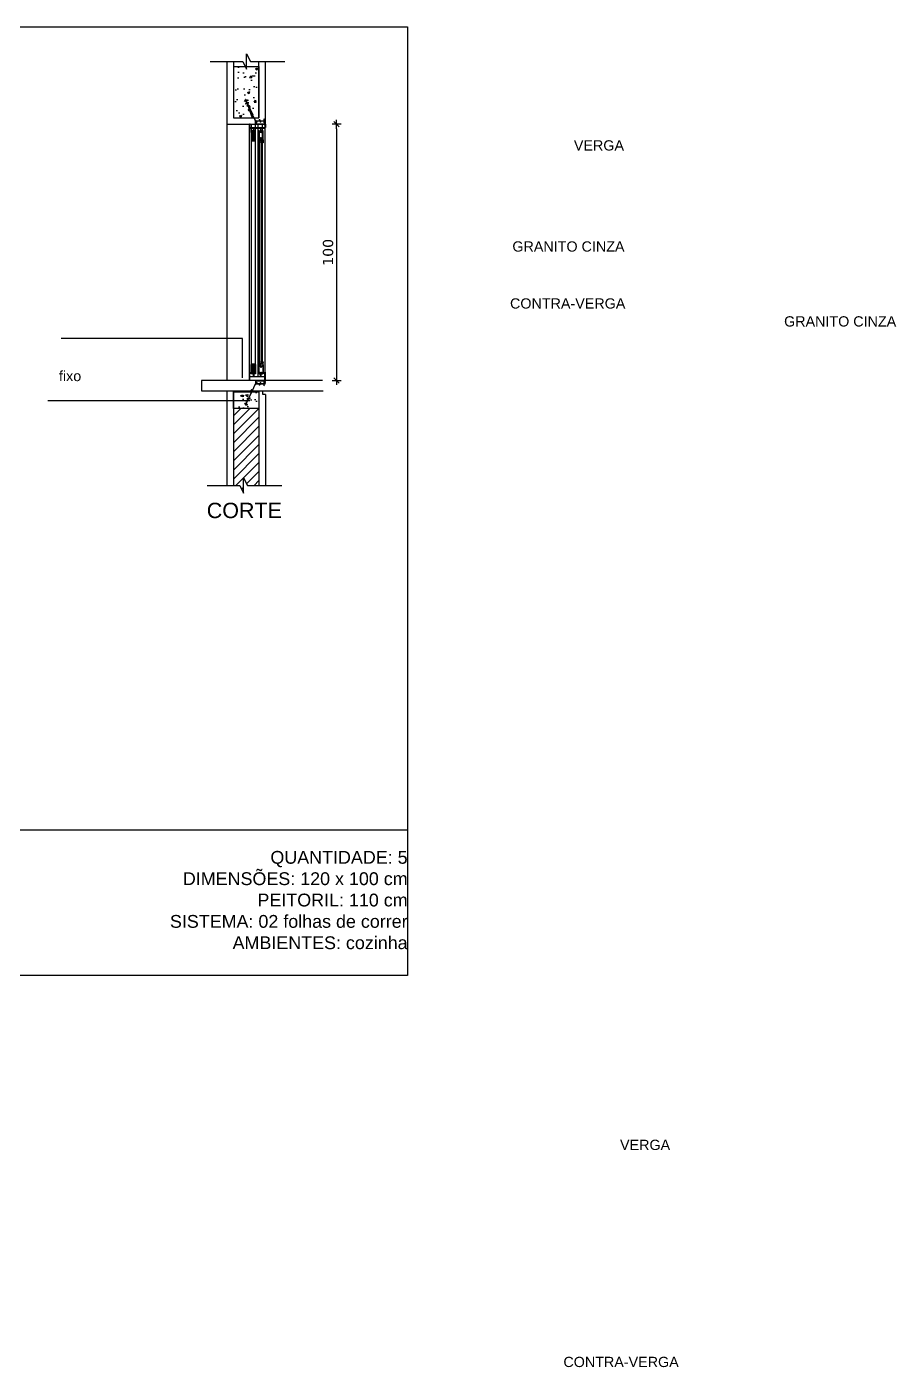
# Model space of a CAD drawing. Header units: inches. Extents: x 48 to 253, y 44 to 126.
# Drawn here: x 82.95 to 86.35, y 79.13 to 84.37 of the extents above; entities that cross this region are included whole.
import ezdxf

# ---------------------------------------------------------------- set-up
doc = ezdxf.new("R2010")
doc.units = ezdxf.units.IN
doc.header["$LTSCALE"] = 100
doc.header["$MEASUREMENT"] = 0
doc.linetypes.add('HIDDEN', pattern=[9.525, 6.35, -3.175])
doc.linetypes.add('HIDDEN2', pattern=[0.1875, 0.125, -0.0625])
for name, color, linetype in [('252', 252, 'Continuous'), ('A-01', 3, 'Continuous'), ('A-ACABAMENTO', 2, 'Continuous'), ('A-ALV', 6, 'Continuous'), ('A-ESQUADRIAS', 2, 'Continuous'), ('ARQ-ESQ-VISTA2', 1, 'Continuous'), ('ARQ-HTC', 9, 'Continuous'), ('ARQ-SMB-1_025', 1, 'Continuous'), ('ARQ-TXT-1_025', 2, 'Continuous'), ('ARQ_ESQUADRIA', 2, 'Continuous'), ('ARQ_PROJEÇÃO', 8, 'HIDDEN')]:
    doc.layers.add(name, color=color, linetype=linetype)
doc.layers.add('HAT', color=8, linetype='Continuous', lineweight=15)
doc.layers.add('REV-FNDE', color=1, linetype='Continuous', lineweight=30)
doc.styles.add('ESC-50-A20', font='arial.ttf', dxfattribs={"height": 0.1})
doc.styles.add('FNDE Texto Cota 0025', font='verdana.ttf', dxfattribs={"height": 0.04})
doc.dimstyles.new('FNDE 1-0025', dxfattribs={"dimscale": 5, "dimtxt": 0.04, "dimasz": 0.0035, "dimexe": 0.15, "dimexo": 0.15, "dimgap": 0.0025, "dimtad": 1, "dimzin": 1, "dimdsep": 46, "dimtxsty": 'FNDE Texto Cota 0025', "dimblk": 'tic', "dimcen": 0.015, "dimdle": 0.15, "dimse1": 1, "dimse2": 1, "dimclrd": 251, "dimclre": 251, "dimclrt": 256, "dimaunit": 1, "dimadec": 3, "dimazin": 0, "dimtfac": 1, "dimtix": 1, "dimtmove": 2, "dimatfit": 3, "dimfxl": 0.15, "dimtvp": 1, "dimtolj": 1, "dimtzin": 0, "dimarcsym": 0})
pattern_1 = [(0, (2.5909874, 173.98428105), (0, 0.000625), [])]
pattern_2 = [(0, (2.59103174, -7.0120692), (0, -0.000625), [])]

# ---------------------------------------------------------------- blocks, each defined once
blk = doc.blocks.new('tic')
at = {"color": 251}
for p, q in [((-1, 0), (1, 0)), ((0, -1), (0, 1))]:
    blk.add_line(p, q, dxfattribs=at)
blk.add_line((-0.6, -0.6), (0.6, 0.6))
blk = doc.blocks.new('CM-0060')
blk.add_lwpolyline([(-0.0003, -0.024), (0, -0.0235), (-0.0003, -0.023), (0, -0.0225), (-0.0003, -0.022), (0, -0.0215), (-0.0003, -0.021), (0, -0.0205), (-0.0003, -0.02), (0, -0.0195), (-0.0003, -0.019), (0, -0.0185), (-0.0003, -0.018), (0, -0.0175), (-0.0003, -0.017), (0, -0.0165), (-0.0003, -0.016), (0, -0.0155), (-0.0003, -0.015), (0, -0.0145), (-0.0003, -0.014), (0, -0.0135), (-0.0003, -0.013), (0, -0.0125), (0, 0), (-0.0015, 0), (-0.0015, -0.012), (-0.0381, -0.012), (-0.0384, -0.0125), (-0.0381, -0.013), (-0.0384, -0.0135), (-0.0381, -0.014), (-0.0384, -0.0145), (-0.0381, -0.015), (-0.0384, -0.0155), (-0.0381, -0.016), (-0.0384, -0.0165), (-0.0381, -0.017), (-0.0384, -0.0175), (-0.0381, -0.018), (-0.0384, -0.0185), (-0.0381, -0.019), (-0.0384, -0.0195), (-0.0381, -0.02), (-0.0384, -0.0205), (-0.0381, -0.021), (-0.0384, -0.0215), (-0.0381, -0.022), (-0.0384, -0.0225), (-0.0381, -0.023), (-0.0384, -0.0235), (-0.0381, -0.024), (-0.0366, -0.024), (-0.0366, -0.0235), (-0.0341, -0.0235), (-0.0341, -0.022), (-0.0366, -0.022), (-0.0366, -0.0135), (-0.0018, -0.0135), (-0.0018, -0.022), (-0.0043, -0.022), (-0.0043, -0.0235), (-0.0018, -0.0235), (-0.0018, -0.024), (-0.0003, -0.024)])
blk = doc.blocks.new('MH-0023')
blk.add_lwpolyline([(0.0175, -0.0175), (0.0175, -0.0155, -0.414214), (0.018, -0.015), (0.043, -0.015, -0.414214), (0.0435, -0.0155), (0.0435, -0.0175), (0.0425, -0.0175), (0.0425, -0.0185), (0.0435, -0.0185), (0.0435, -0.025), (0.0425, -0.025), (0.0425, -0.0308, 0.333333), (0.0485, -0.0308), (0.0485, -0.0248), (0.048, -0.0248, 0.414214), (0.0475, -0.0253), (0.0475, -0.0268), (0.0471, -0.0268, 0.414214), (0.0467, -0.0272), (0.0467, -0.0275, 0.182676), (0.0468, -0.0276, -0.10867), (0.0472, -0.0283), (0.0475, -0.0283), (0.0475, -0.0293), (0.0472, -0.0293, -0.253025), (0.046, -0.0305), (0.046, -0.0308), (0.045, -0.0308), (0.045, -0.0305, -0.253025), (0.0438, -0.0293), (0.0435, -0.0293), (0.0435, -0.0283), (0.0438, -0.0283, -0.152605), (0.0444, -0.0274, 0.22771), (0.0445, -0.0272), (0.0445, -0.0155, -0.414214), (0.045, -0.015), (0.0595, -0.015, -0.414214), (0.06, -0.0155), (0.06, -0.032), (0.061, -0.032), (0.061, 0), (0.058, 0), (0.058, -0.001), (0.06, -0.001), (0.06, -0.0135, -0.414214), (0.0595, -0.014), (0.0015, -0.014, -0.414214), (0.001, -0.0135), (0.001, -0.001), (0.003, -0.001), (0.003, 0), (0, 0), (0, -0.032), (0.001, -0.032), (0.001, -0.0155, -0.414214), (0.0015, -0.015), (0.016, -0.015, -0.414214), (0.0165, -0.0155), (0.0165, -0.0272, 0.22771), (0.0166, -0.0274, -0.152605), (0.0172, -0.0283), (0.0175, -0.0283), (0.0175, -0.0293), (0.0172, -0.0293, -0.253025), (0.016, -0.0305), (0.016, -0.0308), (0.015, -0.0308), (0.015, -0.0305, -0.253025), (0.0138, -0.0293), (0.0135, -0.0293), (0.0135, -0.0283), (0.0138, -0.0283, -0.10867), (0.0142, -0.0276, 0.182676), (0.0143, -0.0275), (0.0143, -0.0272, 0.414214), (0.0139, -0.0268), (0.0135, -0.0268), (0.0135, -0.0253, 0.414214), (0.013, -0.0248), (0.0125, -0.0248), (0.0125, -0.0308, 0.333333), (0.0185, -0.0308), (0.0185, -0.025), (0.0175, -0.025), (0.0175, -0.0185), (0.0185, -0.0185), (0.0185, -0.0175)], format="xyb", close=True)
blk = doc.blocks.new('MH-0013')
for p, q in [((0, -0.0473), (0, 0)), ((0, 0), (0.001, 0)), ((0.001, 0), (0.001, -0.0116)), ((0.002, -0.0473), (0, -0.0473)), ((0.001, -0.0136), (0.001, -0.0146)), ((0.001, -0.0398), (0.001, -0.0166)), ((0.001, -0.0398), (0.002, -0.0398)), ((0.001, -0.0413), (0.001, -0.0458)), ((0.0015, -0.0121), (0.0023, -0.0121)), ((0.0023, -0.0131), (0.0015, -0.0131)), ((0.0015, -0.0151), (0.0158, -0.0151)), ((0.0015, -0.0161), (0.0055, -0.0161)), ((0.002, -0.0408), (0.0015, -0.0408)), ((0.0015, -0.0463), (0.002, -0.0463)), ((0.0025, -0.0124), (0.0025, -0.0129)), ((0.0025, -0.0416), (0.0025, -0.0413)), ((0.0025, -0.0458), (0.0025, -0.0456)), ((0.0035, -0.0413), (0.0035, -0.0416)), ((0.0035, -0.0456), (0.0035, -0.0458)), ((0.0066, -0.0201), (0.0073, -0.0201)), ((0.0066, -0.0186), (0.0066, -0.0176)), ((0.0066, -0.0176), (0.007, -0.0176)), ((0.007, -0.0186), (0.0066, -0.0186)), ((0.0076, -0.0197), (0.0076, -0.0196)), ((0.0081, -0.0164), (0.0081, -0.0161)), ((0.0081, -0.0161), (0.0092, -0.0161)), ((0.0092, -0.0161), (0.0092, -0.0164)), ((0.0097, -0.0196), (0.0097, -0.0197)), ((0.0101, -0.0201), (0.0106, -0.0201)), ((0.0103, -0.0176), (0.0106, -0.0176)), ((0.0106, -0.0186), (0.0103, -0.0186)), ((0.0106, -0.0176), (0.0106, -0.0186)), ((0.0118, -0.0161), (0.0158, -0.0161)), ((0.0138, -0.0416), (0.0138, -0.0413)), ((0.0138, -0.0458), (0.0138, -0.0456)), ((0.0148, -0.0413), (0.0148, -0.0416)), ((0.0148, -0.0456), (0.0148, -0.0458)), ((0.0153, -0.0398), (0.0163, -0.0398)), ((0.0158, -0.0408), (0.0153, -0.0408)), ((0.0153, -0.0463), (0.0158, -0.0463)), ((0.0173, -0.0473), (0.0153, -0.0473)), ((0.0154, -0.0127), (0.0157, -0.0122)), ((0.0158, -0.0131), (0.0156, -0.0131)), ((0.0159, -0.0121), (0.0173, -0.0121)), ((0.0163, -0.0146), (0.0163, -0.0136)), ((0.0163, -0.0166), (0.0163, -0.0398)), ((0.0163, -0.0458), (0.0163, -0.0413)), ((0.0173, -0.0121), (0.0173, -0.0473))]:
    blk.add_line(p, q)
for centre, radius, start, end in [((0.0015, -0.0116), 0.0005, 180, 270), ((0.0015, -0.0136), 0.0005, 90, 180), ((0.0015, -0.0146), 0.0005, 180, 270), ((0.0015, -0.0166), 0.0005, 90, 180), ((0.0015, -0.0413), 0.0005, 90, 180), ((0.0015, -0.0458), 0.0005, 180, 270), ((0.002, -0.0413), 0.0015, 0, 90), ((0.002, -0.0413), 0.0005, 360, 90), ((0.002, -0.0458), 0.0005, 270, 0), ((0.002, -0.0458), 0.0015, 270, 0), ((0.0023, -0.0124), 0.00025, 0, 90), ((0.0023, -0.0129), 0.00025, 270, 0), ((0.003, -0.0416), 0.0005, 180, 0), ((0.003, -0.0456), 0.0005, 0, 180), ((0.0055, -0.0166), 0.0005, 334.6231, 90), ((0.0086, -0.0181), 0.003, 154.6231, 216.8699), ((0.0066, -0.0196), 0.0005, 216.8699, 270), ((0.0086, -0.0181), 0.00175, 106.6015, 163.3985), ((0.0086, -0.0181), 0.00175, 196.581, 233.5368), ((0.0073, -0.0197), 0.0004, 270, 360), ((0.0075, -0.0196), 0.0001, 0, 53.5163), ((0.0086, -0.0181), 0.00175, 16.6015, 73.3985), ((0.0086, -0.0181), 0.00175, 306.4886, 343.3936), ((0.0098, -0.0196), 0.0001, 126.4837, 180), ((0.0101, -0.0197), 0.0004, 180, 270), ((0.0106, -0.0196), 0.0005, 270, 323.1301), ((0.0086, -0.0181), 0.003, 323.1301, 25.3769), ((0.0118, -0.0166), 0.0005, 90, 205.3769), ((0.0153, -0.0413), 0.0015, 90, 180), ((0.0143, -0.0416), 0.0005, 180, 0), ((0.0143, -0.0456), 0.0005, 0, 180), ((0.0153, -0.0458), 0.0015, 180, 270), ((0.0153, -0.0413), 0.0005, 90, 180), ((0.0153, -0.0458), 0.0005, 180, 270), ((0.0156, -0.0129), 0.00025, 143.1301, 270), ((0.0159, -0.0124), 0.00025, 90, 143.1301), ((0.0158, -0.0136), 0.0005, 0, 90), ((0.0158, -0.0146), 0.0005, 270, 0), ((0.0158, -0.0166), 0.0005, 360, 90), ((0.0158, -0.0413), 0.0005, 360, 90), ((0.0158, -0.0458), 0.0005, 270, 0)]:
    blk.add_arc(centre, radius, start, end)
blk = doc.blocks.new('MH-0014')
blk.add_lwpolyline([(-0.0158, -0.0133, 0.414214), (-0.0161, -0.0136), (-0.0161, -0.0146), (-0.0143, -0.0146, 0.366033), (-0.0131, -0.0136, -0.365977), (-0.0129, -0.0133), (-0.0113, -0.0133, 0.233329), (-0.0102, -0.0128), (-0.0063, -0.0077, 0.164944), (-0.006, -0.0068), (-0.006, -0.001), (-0.0028, -0.001), (-0.0028, -0.0008), (-0.0008, -0.0008), (-0.0008, -0.0028), (-0.001, -0.0028), (-0.001, -0.009), (-0.0031, -0.0118, 0.414214), (-0.0028, -0.0139), (-0.002, -0.0145, 1), (-0.0014, -0.0137), (-0.0022, -0.0131, -0.414214), (-0.0023, -0.0124), (-0.0017, -0.0116, -0.414214), (-0.001, -0.0115), (-0.0005, -0.0119, 0.162278), (-0.0002, -0.012), (0, -0.012), (0, 0), (-0.008, 0), (-0.008, -0.001), (-0.007, -0.001), (-0.007, -0.0068, -0.164944), (-0.0071, -0.0071), (-0.0109, -0.0122, -0.233329), (-0.0113, -0.0123), (-0.0129, -0.0123, 0.365977), (-0.0141, -0.0134, -0.367426), (-0.0143, -0.0136), (-0.0151, -0.0136, 0.414214), (-0.0153, -0.0133)], format="xyb", close=True)
blk = doc.blocks.new('grancho')
at = {"layer": 'ARQ_ESQUADRIA', "color": 8, "linetype": 'HIDDEN2', "ltscale": 0.025}
for p, q in [((-0.0778, 0.0768), (-0.0752, 0.0805)), ((-0.0765, 0.0771), (-0.0773, 0.0764)), ((-0.0724, 0.0791), (-0.0765, 0.0771)), ((-0.0752, 0.0805), (-0.0748, 0.0796)), ((-0.0748, 0.0796), (-0.0725, 0.0806)), ((-0.0725, 0.0806), (-0.0739, 0.0836)), ((-0.0726, 0.0842), (-0.0712, 0.0813)), ((-0.064, 0.0622), (-0.0717, 0.0788)), ((-0.0712, 0.0813), (-0.0689, 0.0823)), ((-0.0703, 0.0794), (-0.0703, 0.0794)), ((-0.0703, 0.0794), (-0.0605, 0.0583)), ((-0.0659, 0.0821), (-0.0701, 0.0801)), ((-0.0689, 0.0823), (-0.0693, 0.0832)), ((-0.0693, 0.0832), (-0.0649, 0.0828)), ((-0.0659, 0.0569), (-0.067, 0.0592)), ((-0.0665, 0.0605), (-0.0642, 0.0616)), ((-0.0649, 0.0822), (-0.0659, 0.0821)), ((-0.0645, 0.0575), (-0.0659, 0.0569)), ((-0.0631, 0.0604), (-0.0654, 0.0594)), ((-0.0654, 0.0594), (-0.0645, 0.0575)), ((-0.0485, 0.029), (-0.0631, 0.0604)), ((-0.0598, 0.0581), (-0.0576, 0.0591)), ((-0.0574, 0.0576), (-0.0597, 0.0565)), ((-0.0597, 0.0565), (-0.0449, 0.0248)), ((-0.0565, 0.0558), (-0.0574, 0.0576)), ((-0.0552, 0.0564), (-0.0565, 0.0558)), ((-0.0562, 0.0587), (-0.0552, 0.0564)), ((-0.0504, 0.0236), (-0.0515, 0.0259)), ((-0.051, 0.0272), (-0.0487, 0.0283)), ((-0.049, 0.0243), (-0.0504, 0.0236)), ((-0.0499, 0.0261), (-0.049, 0.0243))]:
    blk.add_line(p, q, dxfattribs=at)
for centre, radius, start, end in [((-0.0775, 0.0767), 0.0003, 145.0001, 310.0001), ((-0.0732, 0.0839), 0.00075, 25, 205), ((-0.0722, 0.0786), 0.0005, 25, 114.9999), ((-0.0699, 0.0797), 0.0005, 115.0001, 205), ((-0.0661, 0.0596), 0.001, 114.9999, 205.0003), ((-0.0649, 0.0825), 0.0003, 279.9999, 84.9999), ((-0.0644, 0.062), 0.0005, 294.9999, 25), ((-0.06, 0.0585), 0.0005, 205, 295.0001), ((-0.0571, 0.0582), 0.001, 24.9997, 115.0001), ((-0.0505, 0.0263), 0.001, 114.9999, 205.0003), ((-0.0489, 0.0288), 0.0005, 294.9999, 25), ((-0.0489, 0.0288), 0.0005, 294.9999, 25)]:
    blk.add_arc(centre, radius, start, end, dxfattribs=at)
at = {"layer": 'HAT'}
for p, q in [((-0.0476, 0.0272), (-0.0499, 0.0261)), ((-0.0367, 0.0038), (-0.0476, 0.0272)), ((-0.0449, 0.0249), (-0.0353, 0.0044)), ((-0.0308, 0.0015), (-0.018, 0.0015)), ((-0.029, 0), (-0.0308, 0)), ((-0.0145, 0), (-0.027, 0)), ((-0.0175, 0.0055), (-0.02, 0.0055)), ((-0.02, 0.0055), (-0.02, 0.004)), ((-0.02, 0.004), (-0.018, 0.004)), ((-0.018, 0.004), (-0.018, 0.0015)), ((-0.0165, 0.002), (-0.0165, 0.0045)), ((-0.016, 0.0015), (-0.002, 0.0015)), ((-0.002, 0), (-0.0125, 0)), ((-0.0015, 0.0071), (-0.0018, 0.0081)), ((-0.0015, 0.002), (-0.0015, 0.0071)), ((-0.0012, 0.0084), (0.001, 0.0045)), ((0.001, 0.0045), (0, 0.0045)), ((0, 0.0045), (0, 0.0015)), ((0, 0.0015), (0.0032, 0.0015)), ((0.0032, 0), (0, 0)), ((0, 0), (0, -0.0025)), ((-0.029, -0.003), (-0.032, -0.003)), ((-0.032, -0.003), (-0.032, -0.0045)), ((-0.032, -0.0045), (-0.0285, -0.0045)), ((-0.029, 0), (-0.029, -0.003)), ((-0.0275, -0.0035), (-0.0275, -0.0005)), ((-0.0145, -0.003), (-0.0165, -0.003)), ((-0.0165, -0.003), (-0.0165, -0.0045)), ((-0.0165, -0.0045), (-0.014, -0.0045)), ((-0.0145, 0), (-0.0145, -0.003)), ((-0.013, -0.0035), (-0.013, -0.0005)), ((-0.0018, -0.0061), (-0.0015, -0.0051)), ((-0.0015, -0.0051), (-0.0015, -0.0005)), ((0.001, -0.0025), (-0.0012, -0.0063)), ((0, -0.0025), (0.001, -0.0025))]:
    blk.add_line(p, q, dxfattribs=at)
for centre, radius, start, end in [((-0.0308, 0.0065), 0.0065, 205, 270), ((-0.0308, 0.0065), 0.005, 205, 270), ((-0.0175, 0.0045), 0.001, 359.9999, 90.0003), ((-0.016, 0.002), 0.0005, 179.9999, 270), ((-0.0125, -0.0005), 0.0005, 90, 179.9999), ((-0.002, 0.002), 0.0005, 270, 0), ((-0.002, -0.0005), 0.0005, 0.0001, 90), ((-0.0015, 0.0082), 0.0003, 30, 195.0005), ((0.0032, 0.0008), 0.00075, 270, 90), ((-0.0285, -0.0035), 0.001, 270.0004, 0.0004), ((-0.027, -0.0005), 0.0005, 90, 179.9999), ((-0.014, -0.0035), 0.001, 270.0004, 0.0004), ((-0.0015, -0.0062), 0.0003, 164.9999, 329.9999)]:
    blk.add_arc(centre, radius, start, end, dxfattribs=at)
blk = doc.blocks.new('*D93')
at = {"layer": 'ARQ-SMB-1_025', "color": 251, "lineweight": -2, "ltscale": 10, "transparency": 16777216}
blk.add_line((84.1629, 83.9686), (84.1629, 83.0036), dxfattribs=at)
at = {"layer": 'DEFPOINTS', "color": 0, "ltscale": 10, "transparency": 16777216}
for p in [(83.9425, 83.9861), (83.9425, 82.9861), (84.1629, 82.9861)]:
    blk.add_point(p, dxfattribs=at)
at = {"layer": 'ARQ-SMB-1_025', "color": 251, "lineweight": -2, "ltscale": 10, "transparency": 16777216, "xscale": 0.0175, "yscale": 0.0175, "zscale": 0.0175}
for p, rotation in [((84.1629, 83.9861), 90), ((84.1629, 82.9861), 270)]:
    blk.add_blockref('tic', p, dxfattribs=dict(at, rotation=rotation))
at = {"layer": 'ARQ-SMB-1_025', "ltscale": 10, "transparency": 16777216, "insert": (84.1296, 83.4861), "char_height": 0.04, "attachment_point": 5, "rotation": 90, "style": 'FNDE Texto Cota 0025'}
blk.add_mtext('\\A1;100', dxfattribs=at)

msp = doc.modelspace()

# ---------------------------------------------------------------- hatches: boundary and pattern name
at = {"layer": '252', "ltscale": 2}
h = msp.add_hatch(dxfattribs=at)
h.set_pattern_fill('AR-CONC', color=252, scale=0.0005, style=0)
h.set_pattern_definition([(50, (103.475985, -4.39476), (0.091092334, -0.00796954), [0.009525, -0.104775]), (355, (103.47598, -4.39476), (-0.01762141, 0.09552832), [0.00762, -0.08382]), (100.451, (103.48358, -4.39543), (0.07347125, 0.08755834), [0.008095, -0.089045]), (46.1842, (103.47598, -4.36936), (0.13553952, -0.02102116), [0.0142875, -0.1571625]), (96.6356, (103.48728, -4.37111), (0.11870212, 0.12371278), [0.0121425, -0.1335675]), (351.184, (103.47598, -4.36936), (0.1187023, 0.12371256), [0.01143, -0.12573]), (21, (103.488685, -4.37571), (0.07580744, -0.05113276), [0.009525, -0.104775]), (326, (103.48868, -4.37571), (0.03090101, 0.09209398), [0.00762, -0.08382]), (71.4514, (103.495, -4.37997), (0.106708245, 0.04096143), [0.008095, -0.089045]), (37.5, (103.475985, -4.394763), (0.001544302, 0.04227752), [0, -0.082804, 0, -0.08509, 0, -0.0841375]), (7.5, (103.475985, -4.394763), (0.033409831, 0.050090287), [0, -0.048514, 0, -0.080899, 0, -0.0320675]), (327.5, (103.447664, -4.394763), (0.067795298, -0.002864372), [0, -0.03175, 0, -0.09906, 0, -0.131445]), (317.5, (103.434964, -4.39476), (0.07406459, 0.012713246), [0, -0.041275, 0, -0.065786, 0, -0.093345])])
h.paths.add_polyline_path([(83.8599, 84.2111), (83.7599, 84.2111), (83.7599, 84.1711), (83.7599, 84.0111), (83.8599, 84.0111)])
h = msp.add_hatch(dxfattribs=at)
h.set_pattern_fill('CONCRETE_C', color=252, scale=0.01, style=0)
h.set_pattern_definition([(310, (-325.233517, 842.25585), (0.0717260183, 0.0062752135), [0.0075, -0.0825]), (5, (-325.23352, 842.25585), (-0.0138751334, -0.0752192134), [0.006, -0.066]), (259.5486, (-325.22754, 842.25637), (0.057850938, -0.068943954), [0.006374019, -0.070114211]), (313.8158, (-325.23352, 842.23585), (0.106724105, 0.016551901), [0.01125, -0.12375]), (263.3644, (-325.22462, 842.23723), (0.09346627, -0.097411787), [0.009561029, -0.1051713]), (8.8158, (-325.23352, 842.23585), (0.093466195, -0.09741186), [0.009, -0.099]), (339, (-325.223517, 842.24085), (0.0596907052, 0.040261889), [0.0075, -0.0825]), (34, (-325.22352, 842.24085), (0.024331533, -0.0725150045), [0.006, -0.066]), (288.5486, (-325.21854, 842.2442), (0.084022263, -0.0322530497), [0.006374019, -0.070114211]), (322.5, (-325.233517, 842.255848), (0.0012159855, -0.0332893854), [0, -0.0652, 0, -0.067, 0, -0.06625]), (352.5, (-325.233517, 842.255848), (0.0263069537, -0.0394411712), [0, -0.0382, 0, -0.0637, 0, -0.02525]), (32.5, (-325.255817, 842.255848), (0.0533822436, 0.0022554872), [0, -0.025, 0, -0.078, 0, -0.1035]), (42.5, (-325.265817, 842.25585), (0.058318617, -0.0100104982), [0, -0.0325, 0, -0.0518, 0, -0.0735])])
h.paths.add_polyline_path([(83.7599, 82.9411), (83.8599, 82.9411), (83.8599, 82.8771), (83.7599, 82.8771)])
at = {"layer": '252'}
h = msp.add_hatch(dxfattribs=at)
h.set_pattern_fill('ANSI31', color=252, scale=0.0005, style=0)
h.set_pattern_definition([(45, (-3.21304, 0.507088), (-0.0176776695, 0.0176776695), [])])
h.paths.add_polyline_path([(83.8599, 82.8771), (83.7599, 82.8771), (83.7599, 82.7372), (83.8599, 82.7372)])
h.paths.add_polyline_path([(83.8146, 82.5755), (83.8599, 82.5755), (83.8599, 82.7372), (83.7599, 82.7372), (83.7599, 82.5755), (83.7846, 82.5755), (83.7996, 82.5455), (83.7996, 82.6055)])
at = {"layer": 'ARQ-ESQ-VISTA2'}
h = msp.add_hatch(dxfattribs=at)
h.set_pattern_fill('ANSI31,_O', color=256, scale=0.005, angle=315)
h.set_pattern_definition(pattern_2)
h.paths.add_polyline_path([(83.8615, 83.9239), (83.8605, 83.9239), (83.8605, 83.9139), (83.8615, 83.9139)])
h = msp.add_hatch(dxfattribs=at)
h.set_pattern_fill('ANSI31,_O', color=256, scale=0.005, angle=315)
h.set_pattern_definition(pattern_2)
h.paths.add_polyline_path([(83.8615, 83.9239), (83.8605, 83.9239), (83.8605, 83.9139), (83.8615, 83.9139)])
h = msp.add_hatch(dxfattribs=at)
h.set_pattern_fill('ANSI31,_O', color=256, scale=0.005, angle=315)
h.set_pattern_definition(pattern_1)
h.paths.add_polyline_path([(83.8614, 83.0484), (83.8604, 83.0484), (83.8604, 83.0584), (83.8614, 83.0584)])
h = msp.add_hatch(dxfattribs=at)
h.set_pattern_fill('ANSI31,_O', color=256, scale=0.005, angle=315)
h.set_pattern_definition(pattern_1)
h.paths.add_polyline_path([(83.8614, 83.0484), (83.8604, 83.0484), (83.8604, 83.0584), (83.8614, 83.0584)])
at = {"layer": 'ARQ-HTC'}
msp.add_hatch(color=256, dxfattribs=at).paths.add_polyline_path([(83.8678, 83.9209), (83.8678, 83.0514), (83.8673, 83.0509), (83.8623, 83.0509), (83.8618, 83.0514), (83.8618, 83.9209), (83.8623, 83.9214), (83.8673, 83.9214)])

# ---------------------------------------------------------------- linework, layer by layer
at = {"layer": 'A-01', "color": 5}
for p, q in [((83.7599, 84.2111), (83.8599, 84.2111)), ((83.8599, 84.2111), (83.8599, 84.0111)), ((83.7599, 82.9411), (83.7599, 82.5755)), ((83.8599, 82.9411), (83.8599, 82.5755))]:
    msp.add_line(p, q, dxfattribs=at)
at = {"layer": 'A-01', "color": 1}
msp.add_line((83.7349, 83.9861), (83.7349, 82.9861), dxfattribs=at)
at = {"layer": 'A-01', "color": 3}
for p, q in [((84.1077, 82.9861), (83.6349, 82.9861)), ((83.6349, 82.9861), (83.6349, 82.9461)), ((83.6349, 82.9461), (84.1109, 82.9461))]:
    msp.add_line(p, q, dxfattribs=at)
at = {"layer": 'A-01', "color": 5}
msp.add_lwpolyline([(83.7599, 84.2307), (83.7599, 84.0111), (83.8599, 84.0111), (83.8599, 84.2307)], dxfattribs=at)
msp.add_lwpolyline([(83.7599, 82.9411), (83.8599, 82.9411), (83.8599, 82.8771), (83.7599, 82.8771)], close=True, dxfattribs=at)
at = {"layer": 'A-ACABAMENTO', "color": 1}
msp.add_line((83.8599, 82.9411), (83.7599, 82.9411), dxfattribs=at)
at = {"layer": 'A-ALV'}
for points in [[(83.6697, 84.2307), (83.7965, 84.2307), (83.8115, 84.2007), (83.8115, 84.2607), (83.8265, 84.2307), (83.9613, 84.2307)], [(83.6577, 82.5755), (83.7846, 82.5755), (83.7996, 82.5455), (83.7996, 82.6055), (83.8146, 82.5755), (83.9493, 82.5755)]]:
    msp.add_lwpolyline(points, dxfattribs=at)
at = {"layer": 'A-ESQUADRIAS', "color": 2}
for p, q in [((83.7349, 82.9461), (83.7349, 82.8541)), ((83.7349, 82.9461), (83.7349, 82.5755)), ((83.8749, 82.9311), (83.8749, 82.9461)), ((83.8849, 82.9311), (83.8749, 82.9311)), ((83.8849, 82.9311), (83.8849, 82.5755))]:
    msp.add_line(p, q, dxfattribs=at)
msp.add_lwpolyline([(83.7349, 84.2307), (83.7349, 83.9861), (83.8349, 83.9861), (83.8349, 83.9861), (83.8849, 83.9861), (83.8849, 84.2307)], dxfattribs=at)
at = {"layer": 'ARQ-ESQ-VISTA2'}
for p, q in [((83.8568, 83.0011), (83.8568, 83.9861)), ((83.8731, 83.0586), (83.8731, 83.9861)), ((83.8324, 83.922), (83.8324, 83.9611)), ((83.8324, 83.922), (83.8324, 83.9611)), ((83.8369, 83.9215), (83.8344, 83.9404)), ((83.8369, 83.9215), (83.8344, 83.9404)), ((83.8389, 83.9215), (83.8414, 83.9404)), ((83.8389, 83.9215), (83.8414, 83.9404)), ((83.8434, 83.922), (83.8434, 83.9611)), ((83.8434, 83.922), (83.8434, 83.9611)), ((83.8324, 83.0502), (83.8324, 83.0112)), ((83.8324, 83.0502), (83.8324, 83.0112)), ((83.8369, 83.0508), (83.8344, 83.0318)), ((83.8369, 83.0508), (83.8344, 83.0318)), ((83.8389, 83.0508), (83.8413, 83.0318)), ((83.8389, 83.0508), (83.8413, 83.0318)), ((83.8434, 83.0502), (83.8434, 83.0112)), ((83.8434, 83.0502), (83.8434, 83.0112))]:
    msp.add_line(p, q, dxfattribs=at)
for points in [[(83.829, 83.9861), (83.8292, 83.0112), (83.8299, 83.0112)], [(83.8459, 83.0112), (83.8465, 83.0112), (83.8465, 83.9861)]]:
    msp.add_lwpolyline(points, dxfattribs=at)
for points in [[(83.8462, 83.9608, 0.414214), (83.8459, 83.9611), (83.8416, 83.9611, 0.414214), (83.8413, 83.9608), (83.8413, 83.9551, -0.248565), (83.8412, 83.9549, -0.307317), (83.8346, 83.9549, -0.248552), (83.8345, 83.9551), (83.8345, 83.9608, 0.414214), (83.8342, 83.9611), (83.8299, 83.9611, 0.414214), (83.8296, 83.9608), (83.8296, 83.9265, 0.414214), (83.8346, 83.9215), (83.8412, 83.9215, 0.414214), (83.8462, 83.9265)], [(83.8462, 83.9608, 0.414214), (83.8459, 83.9611), (83.8416, 83.9611, 0.414214), (83.8413, 83.9608), (83.8413, 83.9551, -0.248565), (83.8412, 83.9549, -0.307317), (83.8346, 83.9549, -0.248552), (83.8345, 83.9551), (83.8345, 83.9608, 0.414214), (83.8342, 83.9611), (83.8299, 83.9611, 0.414214), (83.8296, 83.9608), (83.8296, 83.9265, 0.414214), (83.8346, 83.9215), (83.8412, 83.9215, 0.414214), (83.8462, 83.9265)], [(83.8352, 83.9504, -0.655551), (83.8344, 83.9508), (83.8344, 83.9529, -0.414214), (83.8349, 83.9534), (83.8409, 83.9534, -0.414214), (83.8414, 83.9529), (83.8414, 83.9508, -0.65553), (83.8406, 83.9504, 0.393768)], [(83.8352, 83.9504, -0.655551), (83.8344, 83.9508), (83.8344, 83.9529, -0.414214), (83.8349, 83.9534), (83.8409, 83.9534, -0.414214), (83.8414, 83.9529), (83.8414, 83.9508, -0.65553), (83.8406, 83.9504, 0.393768)], [(83.8414, 83.9443), (83.8414, 83.9407, -0.414214), (83.8394, 83.9387), (83.8364, 83.9387, -0.414214), (83.8344, 83.9407), (83.8344, 83.9443, -0.655551), (83.8352, 83.9447, 0.393768), (83.8406, 83.9447, -0.65553)], [(83.8414, 83.9443), (83.8414, 83.9407, -0.414214), (83.8394, 83.9387), (83.8364, 83.9387, -0.414214), (83.8344, 83.9407), (83.8344, 83.9443, -0.655551), (83.8352, 83.9447, 0.393768), (83.8406, 83.9447, -0.65553)], [(83.8411, 83.9479, 0.383899), (83.8408, 83.9482), (83.8388, 83.9482, -0.414214), (83.8385, 83.9485), (83.8385, 83.9504, 0.3839), (83.8382, 83.9507, 0.05191), (83.8376, 83.9507, 0.383881), (83.8373, 83.9504), (83.8373, 83.9485, -0.414214), (83.837, 83.9482), (83.835, 83.9482, 0.383899), (83.8347, 83.9479, 0.05191), (83.8347, 83.9472, 0.383883), (83.835, 83.947), (83.837, 83.947, -0.414214), (83.8373, 83.9467), (83.8373, 83.9447, 0.383881), (83.8376, 83.9444, 0.05191), (83.8382, 83.9444, 0.3839), (83.8385, 83.9447), (83.8385, 83.9467, -0.414214), (83.8388, 83.947), (83.8408, 83.947, 0.383883), (83.8411, 83.9472, 0.05191)], [(83.8411, 83.9479, 0.383899), (83.8408, 83.9482), (83.8388, 83.9482, -0.414214), (83.8385, 83.9485), (83.8385, 83.9504, 0.3839), (83.8382, 83.9507, 0.05191), (83.8376, 83.9507, 0.383881), (83.8373, 83.9504), (83.8373, 83.9485, -0.414214), (83.837, 83.9482), (83.835, 83.9482, 0.383899), (83.8347, 83.9479, 0.05191), (83.8347, 83.9472, 0.383883), (83.835, 83.947), (83.837, 83.947, -0.414214), (83.8373, 83.9467), (83.8373, 83.9447, 0.383881), (83.8376, 83.9444, 0.05191), (83.8382, 83.9444, 0.3839), (83.8385, 83.9447), (83.8385, 83.9467, -0.414214), (83.8388, 83.947), (83.8408, 83.947, 0.383883), (83.8411, 83.9472, 0.05191)], [(83.8703, 83.9126, 0.767327), (83.8701, 83.9135), (83.8685, 83.9135), (83.8685, 83.9147), (83.8693, 83.9147, 0.479742), (83.8695, 83.915), (83.8681, 83.9214, 0.896336), (83.8678, 83.9213), (83.8678, 83.912, 0.57735), (83.8685, 83.9115)], [(83.8703, 83.9126, 0.767327), (83.8701, 83.9135), (83.8685, 83.9135), (83.8685, 83.9147), (83.8693, 83.9147, 0.479742), (83.8695, 83.915), (83.8681, 83.9214, 0.896336), (83.8678, 83.9213), (83.8678, 83.912, 0.57735), (83.8685, 83.9115)], [(83.8462, 83.0115, -0.414214), (83.8459, 83.0112), (83.8416, 83.0112, -0.414214), (83.8413, 83.0115), (83.8413, 83.0171, 0.248565), (83.8411, 83.0174, 0.307317), (83.8346, 83.0174, 0.248552), (83.8345, 83.0171), (83.8345, 83.0115, -0.414214), (83.8342, 83.0112), (83.8299, 83.0112, -0.414214), (83.8296, 83.0115), (83.8296, 83.0458, -0.414214), (83.8346, 83.0508), (83.8412, 83.0508, -0.414214), (83.8462, 83.0458)], [(83.8462, 83.0115, -0.414214), (83.8459, 83.0112), (83.8416, 83.0112, -0.414214), (83.8413, 83.0115), (83.8413, 83.0171, 0.248565), (83.8411, 83.0174, 0.307317), (83.8346, 83.0174, 0.248552), (83.8345, 83.0171), (83.8345, 83.0115, -0.414214), (83.8342, 83.0112), (83.8299, 83.0112, -0.414214), (83.8296, 83.0115), (83.8296, 83.0458, -0.414214), (83.8346, 83.0508), (83.8412, 83.0508, -0.414214), (83.8462, 83.0458)], [(83.8703, 83.0596, -0.767327), (83.87, 83.0587), (83.8685, 83.0587), (83.8685, 83.0575), (83.8692, 83.0575, -0.479742), (83.8695, 83.0572), (83.868, 83.0509, -0.896336), (83.8678, 83.0509), (83.8678, 83.0602, -0.57735), (83.8685, 83.0607)], [(83.8703, 83.0596, -0.767327), (83.87, 83.0587), (83.8685, 83.0587), (83.8685, 83.0575), (83.8692, 83.0575, -0.479742), (83.8695, 83.0572), (83.868, 83.0509, -0.896336), (83.8678, 83.0509), (83.8678, 83.0602, -0.57735), (83.8685, 83.0607)], [(83.8414, 83.0279), (83.8414, 83.0316, 0.414214), (83.8394, 83.0336), (83.8364, 83.0336, 0.414214), (83.8344, 83.0316), (83.8344, 83.0279, 0.655551), (83.8352, 83.0275, -0.393768), (83.8405, 83.0275, 0.65553)], [(83.8414, 83.0279), (83.8414, 83.0316, 0.414214), (83.8394, 83.0336), (83.8364, 83.0336, 0.414214), (83.8344, 83.0316), (83.8344, 83.0279, 0.655551), (83.8352, 83.0275, -0.393768), (83.8405, 83.0275, 0.65553)], [(83.8352, 83.0218, 0.655551), (83.8344, 83.0214), (83.8344, 83.0194, 0.414214), (83.8349, 83.0189), (83.8409, 83.0189, 0.414214), (83.8414, 83.0194), (83.8414, 83.0214, 0.65553), (83.8405, 83.0218, -0.393768)], [(83.8352, 83.0218, 0.655551), (83.8344, 83.0214), (83.8344, 83.0194, 0.414214), (83.8349, 83.0189), (83.8409, 83.0189, 0.414214), (83.8414, 83.0194), (83.8414, 83.0214, 0.65553), (83.8405, 83.0218, -0.393768)], [(83.841, 83.0243, -0.383899), (83.8407, 83.0241), (83.8388, 83.0241, 0.414214), (83.8385, 83.0238), (83.8385, 83.0218, -0.3839), (83.8382, 83.0215, -0.05191), (83.8375, 83.0215, -0.383881), (83.8373, 83.0218), (83.8373, 83.0238, 0.414214), (83.837, 83.0241), (83.835, 83.0241, -0.383899), (83.8347, 83.0243, -0.05191), (83.8347, 83.025, -0.383883), (83.835, 83.0253), (83.837, 83.0253, 0.414214), (83.8373, 83.0256), (83.8373, 83.0275, -0.383881), (83.8375, 83.0278, -0.05191), (83.8382, 83.0278, -0.3839), (83.8385, 83.0275), (83.8385, 83.0256, 0.414214), (83.8388, 83.0253), (83.8407, 83.0253, -0.383883), (83.841, 83.025, -0.05191)], [(83.841, 83.0243, -0.383899), (83.8407, 83.0241), (83.8388, 83.0241, 0.414214), (83.8385, 83.0238), (83.8385, 83.0218, -0.3839), (83.8382, 83.0215, -0.05191), (83.8375, 83.0215, -0.383881), (83.8373, 83.0218), (83.8373, 83.0238, 0.414214), (83.837, 83.0241), (83.835, 83.0241, -0.383899), (83.8347, 83.0243, -0.05191), (83.8347, 83.025, -0.383883), (83.835, 83.0253), (83.837, 83.0253, 0.414214), (83.8373, 83.0256), (83.8373, 83.0275, -0.383881), (83.8375, 83.0278, -0.05191), (83.8382, 83.0278, -0.3839), (83.8385, 83.0275), (83.8385, 83.0256, 0.414214), (83.8388, 83.0253), (83.8407, 83.0253, -0.383883), (83.841, 83.025, -0.05191)]]:
    msp.add_lwpolyline(points, format="xyb", close=True, dxfattribs=at)
for points in [[(83.8615, 83.9139), (83.8605, 83.9139), (83.8605, 83.9239), (83.8615, 83.9239)], [(83.8615, 83.9139), (83.8605, 83.9139), (83.8605, 83.9239), (83.8615, 83.9239)], [(83.8614, 83.0584), (83.8604, 83.0584), (83.8604, 83.0484), (83.8614, 83.0484)], [(83.8614, 83.0584), (83.8604, 83.0584), (83.8604, 83.0484), (83.8614, 83.0484)]]:
    msp.add_lwpolyline(points, close=True, dxfattribs=at)
for centre in [(83.8379, 83.9476), (83.8379, 83.9476), (83.8379, 83.0247), (83.8379, 83.0247)]:
    msp.add_circle(centre, 0.0034, dxfattribs=at)
at = {"layer": 'ARQ-HTC'}
for p, q in [((83.8224, 83.0181), (83.8224, 83.9561)), ((83.8834, 83.0181), (83.8834, 83.9561))]:
    msp.add_line(p, q, dxfattribs=at)
msp.add_lwpolyline([(83.8678, 83.9209), (83.8678, 83.0514), (83.8673, 83.0509), (83.8623, 83.0509), (83.8618, 83.0514), (83.8618, 83.9209), (83.8623, 83.9214), (83.8673, 83.9214)], close=True, dxfattribs=at)
at = {"layer": 'ARQ-SMB-1_025', "ltscale": 10}
msp.add_lwpolyline([(80.5296, 84.3666), (84.44, 84.3666), (84.44, 80.6627), (80.5296, 80.6627)], close=True, dxfattribs=at)
at = {"layer": 'ARQ_PROJEÇÃO', "linetype": 'HIDDEN2', "ltscale": 0.05}
msp.add_lwpolyline([(83.8352, 84.0111), (83.8342, 84.014), (83.8365, 84.0148), (83.8372, 84.013), (83.8386, 84.0135), (83.8378, 84.0158, 0.414216), (83.8365, 84.0164), (83.8342, 84.0156, -0.414214), (83.8335, 84.0159), (83.8216, 84.0485), (83.824, 84.0493), (83.8247, 84.0474), (83.8261, 84.048), (83.8252, 84.0503, 0.414216), (83.824, 84.0509), (83.8216, 84.05, -0.414214), (83.821, 84.0503), (83.8147, 84.0675, -0.414213), (83.815, 84.0682), (83.8193, 84.0698), (83.8204, 84.0698, 0.876977), (83.8204, 84.0704), (83.816, 84.0712), (83.8164, 84.0703), (83.814, 84.0694), (83.8129, 84.0725, 1), (83.8115, 84.072), (83.8126, 84.0689), (83.8103, 84.0681), (83.8099, 84.069), (83.8071, 84.0656, 0.876977), (83.8075, 84.0651), (83.8083, 84.0658), (83.8127, 84.0673, -0.414213), (83.8133, 84.067), (83.8133, 84.067), (83.8213, 84.0451, -0.414214), (83.821, 84.0445), (83.8186, 84.0436, 0.414216), (83.818, 84.0424), (83.8189, 84.04), (83.8203, 84.0405), (83.8196, 84.0424), (83.8219, 84.0433), (83.8336, 84.0111)], format="xyb", dxfattribs=at)
msp.add_lwpolyline([(83.8352, 84.0111), (83.8342, 84.014), (83.8365, 84.0148), (83.8372, 84.013), (83.8386, 84.0135), (83.8378, 84.0158, 0.414216), (83.8365, 84.0164), (83.8342, 84.0156, -0.414214), (83.8335, 84.0159), (83.8216, 84.0485), (83.824, 84.0493), (83.8247, 84.0474), (83.8261, 84.048), (83.8252, 84.0503, 0.414216), (83.824, 84.0509), (83.8216, 84.05, -0.414214), (83.821, 84.0503), (83.8147, 84.0675, -0.414213), (83.815, 84.0682), (83.8193, 84.0698), (83.8204, 84.0698, 0.876977), (83.8204, 84.0704), (83.816, 84.0712), (83.8164, 84.0703), (83.814, 84.0694), (83.8129, 84.0725, 1), (83.8115, 84.072), (83.8126, 84.0689), (83.8103, 84.0681), (83.8099, 84.069), (83.8071, 84.0656, 0.876977), (83.8075, 84.0651), (83.8083, 84.0658), (83.8127, 84.0673, -0.414213), (83.8133, 84.067), (83.8133, 84.067), (83.8213, 84.0451, -0.414214), (83.821, 84.0445), (83.8186, 84.0436, 0.414216), (83.818, 84.0424), (83.8189, 84.04), (83.8203, 84.0405), (83.8196, 84.0424), (83.8219, 84.0433), (83.8336, 84.0111)], format="xyb", dxfattribs=at)
at = {"layer": 'REV-FNDE', "color": 252, "ltscale": 10}
msp.add_lwpolyline([(82.6165, 81.2312), (84.44, 81.2312), (84.44, 80.6627), (82.6165, 80.6627)], close=True, dxfattribs=at)

# ---------------------------------------------------------------- block references
at = {"layer": 'ARQ-ESQ-VISTA2'}
for name, p in [('MH-0023', (83.8224, 83.9861)), ('MH-0023', (83.8224, 83.9861)), ('MH-0013', (83.8592, 83.0585)), ('MH-0013', (83.8592, 83.0585)), ('MH-0014', (83.8765, 83.0586)), ('MH-0014', (83.8765, 83.0586)), ('CM-0060', (83.8849, 82.9981)), ('CM-0060', (83.8849, 82.9981))]:
    msp.add_blockref(name, p, dxfattribs=at)
at = {"layer": 'ARQ-ESQ-VISTA2', "xscale": -1, "rotation": 180}
for name, p in [('CM-0060', (83.8849, 83.9741)), ('CM-0060', (83.8849, 83.9741)), ('MH-0013', (83.8592, 83.9138)), ('MH-0013', (83.8592, 83.9138)), ('MH-0014', (83.8765, 83.9136)), ('MH-0014', (83.8765, 83.9136)), ('MH-0023', (83.8224, 82.9861)), ('MH-0023', (83.8224, 82.9861))]:
    msp.add_blockref(name, p, dxfattribs=at)
at = {"layer": 'ARQ-HTC'}
msp.add_blockref('grancho', (83.8806, 83.9986), dxfattribs=at)
at = {"layer": 'ARQ-HTC', "xscale": -1, "rotation": 180}
msp.add_blockref('grancho', (83.8806, 82.9736), dxfattribs=at)

# ---------------------------------------------------------------- texts
at = {"layer": 'ARQ-TXT-1_025', "char_height": 0.04, "attachment_point": 3, "style": 'ESC-50-A20'}
for s, insert, width in [('VERGA', (85.2846, 83.9236), 8.283084), ('GRANITO CINZA', (85.2866, 83.529), 8.531342), ('CONTRA-VERGA', (85.2899, 83.3066), 8.531342), ('GRANITO CINZA', (86.3471, 83.2366), 8.25989), ('{\\C1;fixo}', (83.166, 83.0233), 0.966157), ('VERGA', (85.4647, 80.0219), 8.268287), ('CONTRA-VERGA', (85.4982, 79.1745), 8.531342)]:
    msp.add_mtext(s, dxfattribs=dict(at, insert=insert, width=width))
at = {"layer": 'ARQ-TXT-1_025', "color": 3, "insert": (83.3746, 82.4477), "char_height": 0.06, "width": 0.566157, "attachment_point": 7, "style": 'ESC-50-A20'}
msp.add_mtext('\\pi0.28146;CORTE', dxfattribs=at)
at = {"layer": 'ARQ-TXT-1_025', "color": 2, "insert": (84.44, 80.7652), "char_height": 0.05, "width": 1.504299, "attachment_point": 9, "style": 'ESC-50-A20'}
msp.add_mtext('QUANTIDADE: {\\C1;5 \\P}DIMENSÕES: {\\C1;120 x 100 cm\\P}PEITORIL: {\\C1;110 cm}\\PSISTEMA: {\\C1;02 folhas} {\\C1;de} {\\C1;correr}\\PAMBIENTES: {\\C1;cozinha}', dxfattribs=at)

# ---------------------------------------------------------------- dimensions: what is measured, and where the dimension line sits
at = {"layer": 'ARQ-SMB-1_025', "ltscale": 10}
dim = msp.add_linear_dim(base=(84.1629, 82.9861), p1=(83.9425, 83.9861), p2=(83.9425, 82.9861), angle=90, text='100', dimstyle='FNDE 1-0025', override={"dimtxt": 0.05, "dimdec": 0, "dimlfac": 100, "dimtdec": 0}, dxfattribs=at)
dim.commit()
dim.dimension.update_dxf_attribs({"geometry": '*D93', "text_midpoint": (84.1296, 83.4861)})

# ---------------------------------------------------------------- leaders
for points in [[(83.7951, 82.9966), (83.7951, 83.1501), (83.0872, 83.1501)], [(83.824, 82.9063), (83.0358, 82.9063)]]:
    msp.add_leader(points, dimstyle='FNDE 1-0025', override={"dimtxt": 0.05, "dimdec": 0, "dimlfac": 100, "dimtdec": 0}, dxfattribs=at)

doc.saveas('drawing.dxf')
